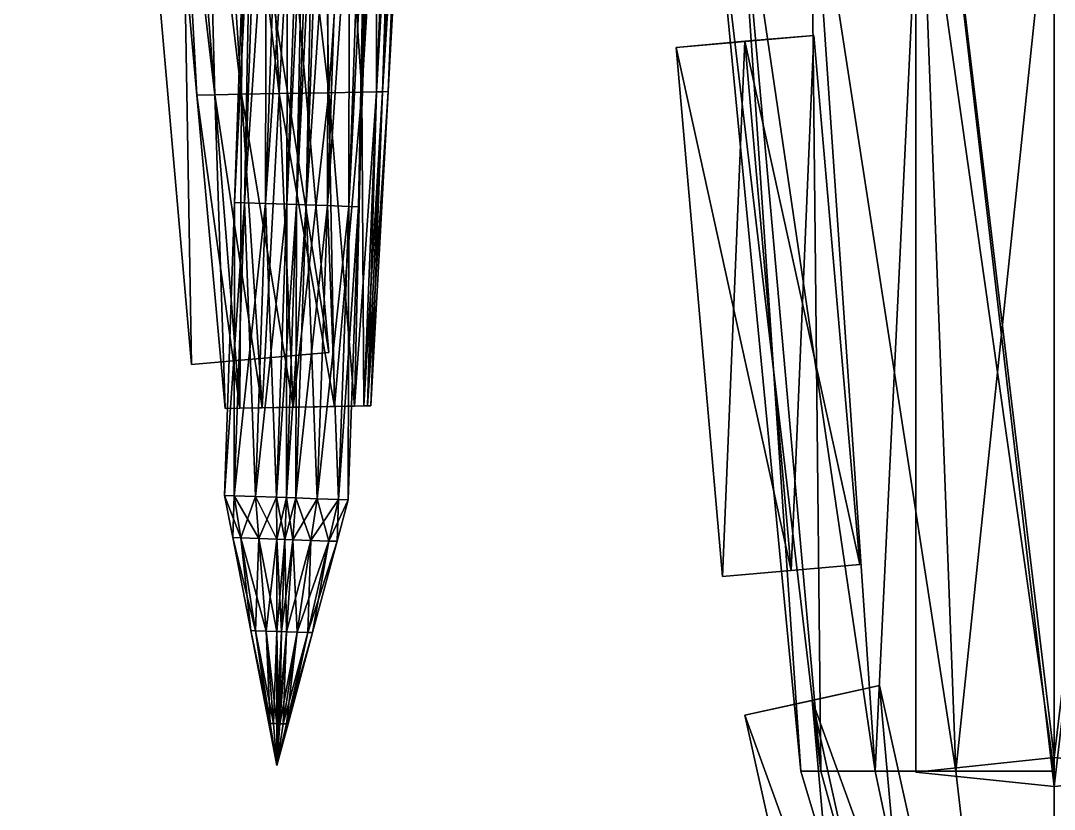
# Model space of a CAD drawing. Header units: metres. Extents: x -1.27 to 1.27, y -2.5 to 2.56.
# Drawn here: x -1.265 to 0, y -1.512 to -0.546 of the extents above; entities that cross this region are included whole.
import ezdxf

# ---------------------------------------------------------------- set-up
doc = ezdxf.new("R2010")
doc.units = ezdxf.units.M

msp = doc.modelspace()

# ---------------------------------------------------------------- linework, layer by layer
at = {"layer": 'Body'}
for points in [[(-0.3105, -1.4648, 0), (-0.4219, -0.3125, 0), (-0.3886, -0.3125, 0.1638)], [(-0.286, -1.4648, -0.1206), (-0.4219, -0.3125, 0), (-0.3105, -1.4648, 0)], [(-0.286, -1.4648, -0.1206), (-0.3886, -0.3125, -0.1638), (-0.4219, -0.3125, 0)], [(-0.286, -1.4648, 0.1206), (-0.3886, -0.3125, 0.1638), (-0.2979, -0.3125, 0.2979)], [(-0.3105, -1.4648, 0), (-0.3886, -0.3125, 0.1638), (-0.286, -1.4648, 0.1206)], [(-0.2193, -1.4648, -0.2193), (-0.3886, -0.3125, -0.1638), (-0.286, -1.4648, -0.1206)], [(-0.2193, -1.4648, -0.2193), (-0.2979, -0.3125, -0.2979), (-0.3886, -0.3125, -0.1638)], [(-0.2193, -1.4648, 0.2193), (-0.2979, -0.3125, 0.2979), (-0.1638, -0.3125, 0.3886)], [(-0.286, -1.4648, 0.1206), (-0.2979, -0.3125, 0.2979), (-0.2193, -1.4648, 0.2193)], [(-0.1206, -1.4648, -0.286), (-0.2979, -0.3125, -0.2979), (-0.2193, -1.4648, -0.2193)], [(-0.1206, -1.4648, -0.286), (-0.1638, -0.3125, -0.3886), (-0.2979, -0.3125, -0.2979)], [(-0.2193, -1.4648, 0.2193), (-0.1638, -0.3125, 0.3886), (-0.1206, -1.4648, 0.286)], [(-0.1206, -1.4648, 0.286), (-0.1638, -0.3125, 0.3886), (0, -0.3125, 0.4219)], [(0, -1.4648, -0.3105), (-0.1638, -0.3125, -0.3886), (-0.1206, -1.4648, -0.286)], [(0, -1.4648, -0.3105), (0, -0.3125, -0.4219), (-0.1638, -0.3125, -0.3886)], [(-0.1206, -1.4648, 0.286), (0, -0.3125, 0.4219), (0, -1.4648, 0.3105)], [(0, -2.5, 0), (-0.3105, -1.4648, 0), (-0.286, -1.4648, 0.1206)], [(0, -2.5, 0), (-0.3105, -1.4648, 0), (0, -2.5, 0)], [(0, -2.5, 0), (-0.286, -1.4648, -0.1206), (-0.3105, -1.4648, 0)], [(0, -2.5, 0), (-0.286, -1.4648, 0.1206), (-0.2193, -1.4648, 0.2193)], [(0, -2.5, 0), (-0.286, -1.4648, 0.1206), (0, -2.5, 0)], [(0, -2.5, 0), (-0.286, -1.4648, -0.1206), (0, -2.5, 0)], [(0, -2.5, 0), (-0.2193, -1.4648, -0.2193), (-0.286, -1.4648, -0.1206)], [(0, -2.5, 0), (-0.2193, -1.4648, 0.2193), (-0.1206, -1.4648, 0.286)], [(0, -2.5, 0), (-0.2193, -1.4648, 0.2193), (0, -2.5, 0)], [(0, -2.5, 0), (-0.2193, -1.4648, -0.2193), (0, -2.5, 0)], [(0, -2.5, 0), (-0.1206, -1.4648, -0.286), (-0.2193, -1.4648, -0.2193)], [(0, -2.5, 0), (-0.1206, -1.4648, 0.286), (0, -1.4648, 0.3105)], [(0, -2.5, 0), (-0.1206, -1.4648, 0.286), (0, -2.5, 0)], [(0, -2.5, 0), (-0.1206, -1.4648, -0.286), (0, -2.5, 0)], [(0, -2.5, 0), (0, -1.4648, -0.3105), (-0.1206, -1.4648, -0.286)], [(0, -2.5, 0), (0, -1.4648, 0.3105), (0, -2.5, 0)]]:
    msp.add_3dface(points, dxfattribs=at)
at = {"layer": 'Crystal 11'}
for points in [[(-0.1697, -0.0339, 0.3503), (0, -1.4483, 0.031), (0, -0.0162, 0.1815)], [(0, -1.4483, 0.031), (0.1697, -0.0339, 0.3503), (0, -0.0162, 0.1815)], [(-0.1697, -0.0339, 0.3503), (-0.1697, -1.4661, 0.1997), (0, -1.4483, 0.031)], [(-0.1697, -0.0339, 0.3503), (0, -1.4838, 0.3685), (-0.1697, -1.4661, 0.1997)], [(-0.1697, -0.0339, 0.3503), (0, -0.0517, 0.519), (0, -1.4838, 0.3685)], [(0, -1.4483, 0.031), (0.1697, -1.4661, 0.1997), (0.1697, -0.0339, 0.3503)], [(0.1697, -0.0339, 0.3503), (0, -1.4838, 0.3685), (0, -0.0517, 0.519)], [(0.1697, -0.0339, 0.3503), (0.1697, -1.4661, 0.1997), (0, -1.4838, 0.3685)], [(0, -1.4838, 0.3685), (0, -1.4483, 0.031), (-0.1697, -1.4661, 0.1997)], [(0, -1.4838, 0.3685), (0.1697, -1.4661, 0.1997), (0, -1.4483, 0.031)]]:
    msp.add_3dface(points, dxfattribs=at)
at = {"layer": 'Crystal 13'}
for points in [[(-0.4628, -0.5791, -0.1088), (-0.2946, -0.5644, -0.1088), (-0.3787, -0.5717, 0.0375)], [(-0.3787, -0.5717, -0.1575), (-0.2946, -0.5644, -0.1088), (-0.4628, -0.5791, -0.1088)], [(-0.2946, -0.5644, -0.0113), (-0.3221, -1.2193, 0.0375), (-0.3787, -0.5717, 0.0375)], [(-0.3787, -0.5717, -0.1575), (-0.238, -1.2119, -0.1088), (-0.2946, -0.5644, -0.1088)], [(-0.3787, -0.5717, 0.0375), (-0.2946, -0.5644, -0.1088), (-0.2946, -0.5644, -0.0113)], [(-0.2946, -0.5644, -0.0113), (-0.238, -1.2119, -0.0113), (-0.3221, -1.2193, 0.0375)], [(-0.2946, -0.5644, -0.1088), (-0.238, -1.2119, -0.0113), (-0.2946, -0.5644, -0.0113)], [(-0.2946, -0.5644, -0.1088), (-0.238, -1.2119, -0.1088), (-0.238, -1.2119, -0.0113)], [(-0.4628, -0.5791, -0.1088), (-0.3221, -1.2193, -0.1575), (-0.3787, -0.5717, -0.1575)], [(-0.3787, -0.5717, 0.0375), (-0.4062, -1.2266, -0.0113), (-0.4628, -0.5791, -0.0113)], [(-0.3787, -0.5717, 0.0375), (-0.4628, -0.5791, -0.0113), (-0.4628, -0.5791, -0.1088)], [(-0.4628, -0.5791, -0.1088), (-0.4062, -1.2266, -0.1088), (-0.3221, -1.2193, -0.1575)], [(-0.4628, -0.5791, -0.0113), (-0.4062, -1.2266, -0.1088), (-0.4628, -0.5791, -0.1088)], [(-0.4628, -0.5791, -0.0113), (-0.4062, -1.2266, -0.0113), (-0.4062, -1.2266, -0.1088)], [(-0.3787, -0.5717, 0.0375), (-0.3221, -1.2193, 0.0375), (-0.4062, -1.2266, -0.0113)], [(-0.3787, -0.5717, -0.1575), (-0.3221, -1.2193, -0.1575), (-0.238, -1.2119, -0.1088)], [(-0.3221, -1.2193, -0.1575), (-0.4062, -1.2266, -0.1088), (-0.238, -1.2119, -0.1088)], [(-0.4062, -1.2266, -0.1088), (-0.3221, -1.2193, 0.0375), (-0.238, -1.2119, -0.1088)], [(-0.238, -1.2119, -0.0113), (-0.238, -1.2119, -0.1088), (-0.3221, -1.2193, 0.0375)], [(-0.3221, -1.2193, 0.0375), (-0.4062, -1.2266, -0.1088), (-0.4062, -1.2266, -0.0113)]]:
    msp.add_3dface(points, dxfattribs=at)
at = {"layer": 'Crystal 14'}
for points in [[(-0.3788, -1.3966, -0.0588), (-0.2139, -1.36, -0.0588), (-0.2963, -1.3783, 0.0875)], [(-0.2963, -1.3783, -0.1075), (-0.2139, -1.36, -0.0588), (-0.3788, -1.3966, -0.0588)], [(-0.2139, -1.36, 0.0387), (-0.1556, -2.0129, 0.0875), (-0.2963, -1.3783, 0.0875)], [(-0.2963, -1.3783, -0.1075), (-0.0732, -1.9946, -0.0588), (-0.2139, -1.36, -0.0588)], [(-0.2963, -1.3783, 0.0875), (-0.2139, -1.36, -0.0588), (-0.2139, -1.36, 0.0387)], [(-0.2139, -1.36, 0.0387), (-0.0732, -1.9946, 0.0387), (-0.1556, -2.0129, 0.0875)], [(-0.2139, -1.36, -0.0588), (-0.0732, -1.9946, 0.0387), (-0.2139, -1.36, 0.0387)], [(-0.2139, -1.36, -0.0588), (-0.0732, -1.9946, -0.0588), (-0.0732, -1.9946, 0.0387)], [(-0.3788, -1.3966, -0.0588), (-0.1556, -2.0129, -0.1075), (-0.2963, -1.3783, -0.1075)], [(-0.2963, -1.3783, 0.0875), (-0.2381, -2.0312, 0.0387), (-0.3788, -1.3966, 0.0387)], [(-0.2963, -1.3783, 0.0875), (-0.3788, -1.3966, 0.0387), (-0.3788, -1.3966, -0.0588)], [(-0.2963, -1.3783, -0.1075), (-0.1556, -2.0129, -0.1075), (-0.0732, -1.9946, -0.0588)], [(-0.2963, -1.3783, 0.0875), (-0.1556, -2.0129, 0.0875), (-0.2381, -2.0312, 0.0387)], [(-0.3788, -1.3966, -0.0588), (-0.2381, -2.0312, -0.0588), (-0.1556, -2.0129, -0.1075)], [(-0.3788, -1.3966, 0.0387), (-0.2381, -2.0312, -0.0588), (-0.3788, -1.3966, -0.0588)], [(-0.3788, -1.3966, 0.0387), (-0.2381, -2.0312, 0.0387), (-0.2381, -2.0312, -0.0588)]]:
    msp.add_3dface(points, dxfattribs=at)
at = {"layer": 'Crystal 4'}
for points in [[(-0.8882, -0.9524, -0.0974), (-1.0974, 1.4384, -0.0974), (-1.2655, 1.4237, 0)], [(-1.0563, -0.9672, 0), (-1.2655, 1.4237, 0), (-1.0974, 1.4384, 0.0974)], [(-0.8882, -0.9524, 0.0974), (-1.0974, 1.4384, -0.0974), (-0.8882, -0.9524, -0.0974)], [(-0.8882, -0.9524, 0.0974), (-1.0974, 1.4384, 0.0974), (-1.0974, 1.4384, -0.0974)], [(-1.0563, -0.9672, 0), (-1.0974, 1.4384, 0.0974), (-0.8882, -0.9524, 0.0974)], [(-0.8882, -0.9524, -0.0974), (-1.2655, 1.4237, 0), (-1.0563, -0.9672, 0)], [(-0.8882, -0.9524, 0.0974), (-0.8882, -0.9524, -0.0974), (-1.0563, -0.9672, 0)]]:
    msp.add_3dface(points, dxfattribs=at)
at = {"layer": 'Side arm thing'}
for points in [[(-1.0499, -0.6374, 0), (-1.1261, 0.2062, 0), (-1.0957, 0.2068, 0.1199)], [(-1.0279, -0.637, -0.082), (-1.0957, 0.2068, -0.1199), (-1.1261, 0.2062, 0)], [(-1.0279, -0.637, -0.082), (-1.1261, 0.2062, 0), (-1.0499, -0.6374, 0)], [(-1.0279, -0.637, 0.082), (-1.0957, 0.2068, 0.1199), (-1.0503, 0.2076, 0.2289)], [(-0.995, -0.6365, -0.1565), (-1.0503, 0.2076, -0.2289), (-1.0957, 0.2068, -0.1199)], [(-1.0499, -0.6374, 0), (-1.0957, 0.2068, 0.1199), (-1.0279, -0.637, 0.082)], [(-0.995, -0.6365, -0.1565), (-1.0957, 0.2068, -0.1199), (-1.0279, -0.637, -0.082)], [(-0.995, -0.6365, 0.1565), (-1.0503, 0.2076, 0.2289), (-0.987, 0.2087, 0.3013)], [(-0.9491, -0.6357, -0.2061), (-0.987, 0.2087, -0.3013), (-1.0503, 0.2076, -0.2289)], [(-1.0279, -0.637, 0.082), (-1.0503, 0.2076, 0.2289), (-0.995, -0.6365, 0.1565)], [(-0.9491, -0.6357, -0.2061), (-1.0503, 0.2076, -0.2289), (-0.995, -0.6365, -0.1565)], [(-0.995, -0.6365, 0.1565), (-0.987, 0.2087, 0.3013), (-0.9491, -0.6357, 0.2061)], [(-0.9491, -0.6357, 0.2061), (-0.987, 0.2087, 0.3013), (-0.9027, 0.2101, 0.3117)], [(-0.888, -0.6346, -0.2132), (-0.9027, 0.2101, -0.3117), (-0.987, 0.2087, -0.3013)], [(-0.888, -0.6346, -0.2132), (-0.987, 0.2087, -0.3013), (-0.9491, -0.6357, -0.2061)], [(-0.9491, -0.6357, 0.2061), (-0.9027, 0.2101, 0.3117), (-0.888, -0.6346, 0.2132)], [(-0.848, -0.6339, -0.1611), (-0.829, 0.2114, -0.2356), (-0.9027, 0.2101, -0.3117)], [(-0.888, -0.6346, 0.2132), (-0.9027, 0.2101, 0.3117), (-0.829, 0.2114, 0.2356)], [(-0.848, -0.6339, -0.1611), (-0.9027, 0.2101, -0.3117), (-0.888, -0.6346, -0.2132)], [(-0.888, -0.6346, 0.2132), (-0.829, 0.2114, 0.2356), (-0.848, -0.6339, 0.1611)], [(-0.848, -0.6339, 0.1611), (-0.7955, 0.212, 0.1705), (-0.8299, -0.6336, 0.1166)], [(-0.848, -0.6339, 0.1611), (-0.829, 0.2114, 0.2356), (-0.7955, 0.212, 0.1705)], [(-0.8299, -0.6336, -0.1166), (-0.829, 0.2114, -0.2356), (-0.848, -0.6339, -0.1611)], [(-0.8299, -0.6336, 0.1166), (-0.7821, 0.2123, 0.098), (-0.8226, -0.6335, 0.067)], [(-0.8299, -0.6336, 0.1166), (-0.7955, 0.212, 0.1705), (-0.7821, 0.2123, 0.098)], [(-0.8299, -0.6336, -0.1166), (-0.7955, 0.212, -0.1705), (-0.829, 0.2114, -0.2356)], [(-0.8226, -0.6335, -0.067), (-0.7955, 0.212, -0.1705), (-0.8299, -0.6336, -0.1166)], [(-0.8226, -0.6335, 0.067), (-0.7687, 0.2125, 0), (-0.8154, -0.6333, 0)], [(-0.8226, -0.6335, 0.067), (-0.7821, 0.2123, 0.098), (-0.7687, 0.2125, 0)], [(-0.8226, -0.6335, -0.067), (-0.7821, 0.2123, -0.098), (-0.7955, 0.212, -0.1705)], [(-0.8154, -0.6333, 0), (-0.7821, 0.2123, -0.098), (-0.8226, -0.6335, -0.067)], [(-0.8154, -0.6333, 0), (-0.7687, 0.2125, 0), (-0.7821, 0.2123, -0.098)], [(-1.0153, -1.0209, 0), (-1.0499, -0.6374, 0), (-1.0279, -0.637, 0.082)], [(-0.997, -1.0206, -0.0648), (-1.0279, -0.637, -0.082), (-1.0499, -0.6374, 0)], [(-0.997, -1.0206, -0.0648), (-1.0499, -0.6374, 0), (-1.0153, -1.0209, 0)], [(-0.997, -1.0206, 0.0648), (-1.0279, -0.637, 0.082), (-0.995, -0.6365, 0.1565)], [(-0.9698, -1.0201, -0.1236), (-0.995, -0.6365, -0.1565), (-1.0279, -0.637, -0.082)], [(-1.0153, -1.0209, 0), (-1.0279, -0.637, 0.082), (-0.997, -1.0206, 0.0648)], [(-0.9698, -1.0201, -0.1236), (-1.0279, -0.637, -0.082), (-0.997, -1.0206, -0.0648)], [(-0.997, -1.0206, 0.0648), (-0.995, -0.6365, 0.1565), (-0.9698, -1.0201, 0.1236)], [(-0.9698, -1.0201, 0.1236), (-0.995, -0.6365, 0.1565), (-0.9491, -0.6357, 0.2061)], [(-0.9318, -1.0195, -0.1628), (-0.9491, -0.6357, -0.2061), (-0.995, -0.6365, -0.1565)], [(-0.9318, -1.0195, -0.1628), (-0.995, -0.6365, -0.1565), (-0.9698, -1.0201, -0.1236)], [(-0.9698, -1.0201, 0.1236), (-0.9491, -0.6357, 0.2061), (-0.9318, -1.0195, 0.1628)], [(-0.9318, -1.0195, 0.1628), (-0.9491, -0.6357, 0.2061), (-0.888, -0.6346, 0.2132)], [(-0.8813, -1.0186, -0.1684), (-0.888, -0.6346, -0.2132), (-0.9491, -0.6357, -0.2061)], [(-0.8813, -1.0186, -0.1684), (-0.9491, -0.6357, -0.2061), (-0.9318, -1.0195, -0.1628)], [(-0.9318, -1.0195, 0.1628), (-0.888, -0.6346, 0.2132), (-0.8813, -1.0186, 0.1684)], [(-0.8567, -1.0181, -0.1273), (-0.848, -0.6339, -0.1611), (-0.888, -0.6346, -0.2132)], [(-0.8813, -1.0186, 0.1684), (-0.888, -0.6346, 0.2132), (-0.848, -0.6339, 0.1611)], [(-0.8567, -1.0181, -0.1273), (-0.888, -0.6346, -0.2132), (-0.8813, -1.0186, -0.1684)], [(-0.8813, -1.0186, 0.1684), (-0.848, -0.6339, 0.1611), (-0.8567, -1.0181, 0.1273)], [(-0.8567, -1.0181, 0.1273), (-0.8299, -0.6336, 0.1166), (-0.8455, -1.0179, 0.0921)], [(-0.8567, -1.0181, 0.1273), (-0.848, -0.6339, 0.1611), (-0.8299, -0.6336, 0.1166)], [(-0.8455, -1.0179, -0.0921), (-0.848, -0.6339, -0.1611), (-0.8567, -1.0181, -0.1273)], [(-0.8455, -1.0179, -0.0921), (-0.8299, -0.6336, -0.1166), (-0.848, -0.6339, -0.1611)], [(-0.8455, -1.0179, 0.0921), (-0.8226, -0.6335, 0.067), (-0.841, -1.0179, 0.0529)], [(-0.8455, -1.0179, 0.0921), (-0.8299, -0.6336, 0.1166), (-0.8226, -0.6335, 0.067)], [(-0.841, -1.0179, -0.0529), (-0.8299, -0.6336, -0.1166), (-0.8455, -1.0179, -0.0921)], [(-0.841, -1.0179, 0.0529), (-0.8154, -0.6333, 0), (-0.8366, -1.0178, 0)], [(-0.841, -1.0179, 0.0529), (-0.8226, -0.6335, 0.067), (-0.8154, -0.6333, 0)], [(-0.841, -1.0179, -0.0529), (-0.8226, -0.6335, -0.067), (-0.8299, -0.6336, -0.1166)], [(-0.8366, -1.0178, 0), (-0.8226, -0.6335, -0.067), (-0.841, -1.0179, -0.0529)], [(-0.8366, -1.0178, 0), (-0.8154, -0.6333, 0), (-0.8226, -0.6335, -0.067)], [(-1.0153, -1.0209, 0), (-0.997, -1.0206, 0.0648), (-0.997, -1.0206, -0.0648)], [(-0.841, -1.0179, 0.0529), (-0.8366, -1.0178, 0), (-0.997, -1.0206, 0.0648)], [(-0.997, -1.0206, -0.0648), (-0.8366, -1.0178, 0), (-0.841, -1.0179, -0.0529)], [(-0.8366, -1.0178, 0), (-0.997, -1.0206, -0.0648), (-0.997, -1.0206, 0.0648)], [(-0.841, -1.0179, 0.0529), (-0.997, -1.0206, 0.0648), (-0.9698, -1.0201, 0.1236)], [(-0.841, -1.0179, -0.0529), (-0.9698, -1.0201, -0.1236), (-0.997, -1.0206, -0.0648)], [(-0.8455, -1.0179, 0.0921), (-0.841, -1.0179, 0.0529), (-0.9698, -1.0201, 0.1236)], [(-0.8567, -1.0181, 0.1273), (-0.8455, -1.0179, 0.0921), (-0.9698, -1.0201, 0.1236)], [(-0.8455, -1.0179, -0.0921), (-0.8567, -1.0181, -0.1273), (-0.9698, -1.0201, -0.1236)], [(-0.9698, -1.0201, -0.1236), (-0.841, -1.0179, -0.0529), (-0.8455, -1.0179, -0.0921)], [(-0.9698, -1.0201, -0.1236), (-0.8567, -1.0181, -0.1273), (-0.9318, -1.0195, -0.1628)], [(-0.9318, -1.0195, 0.1628), (-0.8567, -1.0181, 0.1273), (-0.9698, -1.0201, 0.1236)], [(-0.8567, -1.0181, 0.1273), (-0.9318, -1.0195, 0.1628), (-0.8813, -1.0186, 0.1684)], [(-0.9318, -1.0195, -0.1628), (-0.8567, -1.0181, -0.1273), (-0.8813, -1.0186, -0.1684)]]:
    msp.add_3dface(points, dxfattribs=at)
at = {"layer": 'Zappy crystal'}
for points in [[(-1.0035, -0.7688, 0.0437), (-0.9759, 0.0202, 0.0437), (-0.9641, 0.0198, 0.0506)], [(-1.0035, -0.7688, 0.0301), (-0.9759, 0.0202, 0.0437), (-1.0035, -0.7688, 0.0437)], [(-1.0035, -0.7688, 0.0301), (-0.9759, 0.0202, 0.0301), (-0.9759, 0.0202, 0.0437)], [(-1.0035, -0.7688, 0), (-0.9759, 0.0202, 0.0301), (-1.0035, -0.7688, 0.0301)], [(-1.0035, -0.7688, 0), (-0.9759, 0.0202, 0), (-0.9759, 0.0202, 0.0301)], [(-1.0035, -0.7688, -0.0301), (-0.9759, 0.0202, 0), (-1.0035, -0.7688, 0)], [(-1.0035, -0.7688, -0.0301), (-0.9759, 0.0202, -0.0301), (-0.9759, 0.0202, 0)], [(-1.0035, -0.7688, -0.0438), (-0.9759, 0.0202, -0.0301), (-1.0035, -0.7688, -0.0301)], [(-1.0035, -0.7688, -0.0438), (-0.9759, 0.0202, -0.0438), (-0.9759, 0.0202, -0.0301)], [(-0.9916, -0.7692, -0.0506), (-0.9759, 0.0202, -0.0438), (-1.0035, -0.7688, -0.0438)], [(-1.0035, -0.7688, 0.0437), (-0.9641, 0.0198, 0.0506), (-0.9916, -0.7692, 0.0506)], [(-0.9916, -0.7692, -0.0506), (-0.9641, 0.0198, -0.0506), (-0.9759, 0.0202, -0.0438)], [(-0.9916, -0.7692, 0.0506), (-0.9641, 0.0198, 0.0506), (-0.938, 0.0189, 0.0656)], [(-0.9656, -0.7701, -0.0656), (-0.9641, 0.0198, -0.0506), (-0.9916, -0.7692, -0.0506)], [(-0.9916, -0.7692, 0.0506), (-0.938, 0.0189, 0.0656), (-0.9656, -0.7701, 0.0656)], [(-0.9656, -0.7701, -0.0656), (-0.938, 0.0189, -0.0656), (-0.9641, 0.0198, -0.0506)], [(-0.9656, -0.7701, 0.0656), (-0.938, 0.0189, 0.0656), (-0.912, 0.018, 0.0807)], [(-0.9396, -0.7711, -0.0807), (-0.938, 0.0189, -0.0656), (-0.9656, -0.7701, -0.0656)], [(-0.9656, -0.7701, 0.0656), (-0.912, 0.018, 0.0807), (-0.9396, -0.7711, 0.0807)], [(-0.9396, -0.7711, -0.0807), (-0.912, 0.018, -0.0807), (-0.938, 0.0189, -0.0656)], [(-0.9396, -0.7711, 0.0807), (-0.912, 0.018, 0.0807), (-0.9002, 0.0176, 0.0875)], [(-0.9277, -0.7715, -0.0875), (-0.912, 0.018, -0.0807), (-0.9396, -0.7711, -0.0807)], [(-0.9396, -0.7711, 0.0807), (-0.9002, 0.0176, 0.0875), (-0.9277, -0.7715, 0.0875)], [(-0.9277, -0.7715, -0.0875), (-0.9002, 0.0176, -0.0875), (-0.912, 0.018, -0.0807)], [(-0.9159, -0.7719, -0.0807), (-0.9002, 0.0176, -0.0875), (-0.9277, -0.7715, -0.0875)], [(-0.9277, -0.7715, 0.0875), (-0.9002, 0.0176, 0.0875), (-0.8883, 0.0172, 0.0807)], [(-0.9277, -0.7715, 0.0875), (-0.8883, 0.0172, 0.0807), (-0.9159, -0.7719, 0.0807)], [(-0.9159, -0.7719, -0.0807), (-0.8883, 0.0172, -0.0807), (-0.9002, 0.0176, -0.0875)], [(-0.8899, -0.7728, -0.0656), (-0.8883, 0.0172, -0.0807), (-0.9159, -0.7719, -0.0807)], [(-0.9159, -0.7719, 0.0807), (-0.8883, 0.0172, 0.0807), (-0.8623, 0.0163, 0.0656)], [(-0.9159, -0.7719, 0.0807), (-0.8623, 0.0163, 0.0656), (-0.8899, -0.7728, 0.0656)], [(-0.8899, -0.7728, -0.0656), (-0.8623, 0.0163, -0.0656), (-0.8883, 0.0172, -0.0807)], [(-0.8638, -0.7737, -0.0506), (-0.8623, 0.0163, -0.0656), (-0.8899, -0.7728, -0.0656)], [(-0.8899, -0.7728, 0.0656), (-0.8623, 0.0163, 0.0656), (-0.8363, 0.0154, 0.0506)], [(-0.8899, -0.7728, 0.0656), (-0.8363, 0.0154, 0.0506), (-0.8638, -0.7737, 0.0506)], [(-0.8638, -0.7737, -0.0506), (-0.8363, 0.0154, -0.0506), (-0.8623, 0.0163, -0.0656)], [(-0.852, -0.7741, -0.0438), (-0.8363, 0.0154, -0.0506), (-0.8638, -0.7737, -0.0506)], [(-0.8638, -0.7737, 0.0506), (-0.8363, 0.0154, 0.0506), (-0.8244, 0.015, 0.0437)], [(-0.8638, -0.7737, 0.0506), (-0.8244, 0.015, 0.0437), (-0.852, -0.7741, 0.0437)], [(-0.852, -0.7741, -0.0438), (-0.8244, 0.015, -0.0438), (-0.8363, 0.0154, -0.0506)], [(-0.852, -0.7741, -0.0301), (-0.8244, 0.015, -0.0438), (-0.852, -0.7741, -0.0438)], [(-0.852, -0.7741, -0.0301), (-0.8244, 0.015, -0.0301), (-0.8244, 0.015, -0.0438)], [(-0.852, -0.7741, 0), (-0.8244, 0.015, -0.0301), (-0.852, -0.7741, -0.0301)], [(-0.852, -0.7741, 0), (-0.8244, 0.015, 0), (-0.8244, 0.015, -0.0301)], [(-0.852, -0.7741, 0.0301), (-0.8244, 0.015, 0), (-0.852, -0.7741, 0)], [(-0.852, -0.7741, 0.0301), (-0.8244, 0.015, 0.0301), (-0.8244, 0.015, 0)], [(-0.852, -0.7741, 0.0437), (-0.8244, 0.015, 0.0301), (-0.852, -0.7741, 0.0301)], [(-0.852, -0.7741, 0.0437), (-0.8244, 0.015, 0.0437), (-0.8244, 0.015, 0.0301)], [(-1.016, -1.1275, 0.0437), (-1.0035, -0.7688, 0.0437), (-0.9916, -0.7692, 0.0506)], [(-1.016, -1.1275, 0.0301), (-1.0035, -0.7688, 0.0437), (-1.016, -1.1275, 0.0437)], [(-1.016, -1.1275, 0.0301), (-1.0035, -0.7688, 0.0301), (-1.0035, -0.7688, 0.0437)], [(-1.016, -1.1275, 0), (-1.0035, -0.7688, 0.0301), (-1.016, -1.1275, 0.0301)], [(-1.016, -1.1275, 0), (-1.0035, -0.7688, 0), (-1.0035, -0.7688, 0.0301)], [(-1.016, -1.1275, -0.0301), (-1.0035, -0.7688, 0), (-1.016, -1.1275, 0)], [(-1.016, -1.1275, -0.0301), (-1.0035, -0.7688, -0.0301), (-1.0035, -0.7688, 0)], [(-1.016, -1.1275, -0.0438), (-1.0035, -0.7688, -0.0301), (-1.016, -1.1275, -0.0301)], [(-1.016, -1.1275, -0.0438), (-1.0035, -0.7688, -0.0438), (-1.0035, -0.7688, -0.0301)], [(-1.0041, -1.1279, -0.0506), (-1.0035, -0.7688, -0.0438), (-1.016, -1.1275, -0.0438)], [(-1.016, -1.1275, 0.0437), (-0.9916, -0.7692, 0.0506), (-1.0041, -1.1279, 0.0506)], [(-1.0041, -1.1279, -0.0506), (-0.9916, -0.7692, -0.0506), (-1.0035, -0.7688, -0.0438)], [(-1.0041, -1.1279, 0.0506), (-0.9916, -0.7692, 0.0506), (-0.9656, -0.7701, 0.0656)], [(-0.9781, -1.1288, -0.0656), (-0.9916, -0.7692, -0.0506), (-1.0041, -1.1279, -0.0506)], [(-1.0041, -1.1279, 0.0506), (-0.9656, -0.7701, 0.0656), (-0.9781, -1.1288, 0.0656)], [(-0.9781, -1.1288, -0.0656), (-0.9656, -0.7701, -0.0656), (-0.9916, -0.7692, -0.0506)], [(-0.9781, -1.1288, 0.0656), (-0.9656, -0.7701, 0.0656), (-0.9396, -0.7711, 0.0807)], [(-0.9521, -1.1297, -0.0807), (-0.9656, -0.7701, -0.0656), (-0.9781, -1.1288, -0.0656)], [(-0.9781, -1.1288, 0.0656), (-0.9396, -0.7711, 0.0807), (-0.9521, -1.1297, 0.0807)], [(-0.9521, -1.1297, -0.0807), (-0.9396, -0.7711, -0.0807), (-0.9656, -0.7701, -0.0656)], [(-0.9521, -1.1297, 0.0807), (-0.9396, -0.7711, 0.0807), (-0.9277, -0.7715, 0.0875)], [(-0.9402, -1.1301, -0.0875), (-0.9396, -0.7711, -0.0807), (-0.9521, -1.1297, -0.0807)], [(-0.9521, -1.1297, 0.0807), (-0.9277, -0.7715, 0.0875), (-0.9402, -1.1301, 0.0875)], [(-0.9402, -1.1301, -0.0875), (-0.9277, -0.7715, -0.0875), (-0.9396, -0.7711, -0.0807)], [(-0.9284, -1.1306, -0.0807), (-0.9277, -0.7715, -0.0875), (-0.9402, -1.1301, -0.0875)], [(-0.9402, -1.1301, 0.0875), (-0.9277, -0.7715, 0.0875), (-0.9159, -0.7719, 0.0807)], [(-0.9402, -1.1301, 0.0875), (-0.9159, -0.7719, 0.0807), (-0.9284, -1.1306, 0.0807)], [(-0.9284, -1.1306, -0.0807), (-0.9159, -0.7719, -0.0807), (-0.9277, -0.7715, -0.0875)], [(-0.9024, -1.1315, -0.0656), (-0.9159, -0.7719, -0.0807), (-0.9284, -1.1306, -0.0807)], [(-0.9284, -1.1306, 0.0807), (-0.9159, -0.7719, 0.0807), (-0.8899, -0.7728, 0.0656)], [(-0.9024, -1.1315, -0.0656), (-0.8899, -0.7728, -0.0656), (-0.9159, -0.7719, -0.0807)], [(-0.9284, -1.1306, 0.0807), (-0.8899, -0.7728, 0.0656), (-0.9024, -1.1315, 0.0656)], [(-0.8763, -1.1324, -0.0506), (-0.8899, -0.7728, -0.0656), (-0.9024, -1.1315, -0.0656)], [(-0.9024, -1.1315, 0.0656), (-0.8899, -0.7728, 0.0656), (-0.8638, -0.7737, 0.0506)], [(-0.9024, -1.1315, 0.0656), (-0.8638, -0.7737, 0.0506), (-0.8763, -1.1324, 0.0506)], [(-0.8763, -1.1324, -0.0506), (-0.8638, -0.7737, -0.0506), (-0.8899, -0.7728, -0.0656)], [(-0.8645, -1.1328, -0.0438), (-0.8638, -0.7737, -0.0506), (-0.8763, -1.1324, -0.0506)], [(-0.8763, -1.1324, 0.0506), (-0.8638, -0.7737, 0.0506), (-0.852, -0.7741, 0.0437)], [(-0.8763, -1.1324, 0.0506), (-0.852, -0.7741, 0.0437), (-0.8645, -1.1328, 0.0437)], [(-0.8645, -1.1328, -0.0438), (-0.852, -0.7741, -0.0438), (-0.8638, -0.7737, -0.0506)], [(-0.8645, -1.1328, -0.0301), (-0.852, -0.7741, -0.0438), (-0.8645, -1.1328, -0.0438)], [(-0.8645, -1.1328, -0.0301), (-0.852, -0.7741, -0.0301), (-0.852, -0.7741, -0.0438)], [(-0.8645, -1.1328, 0), (-0.852, -0.7741, -0.0301), (-0.8645, -1.1328, -0.0301)], [(-0.8645, -1.1328, 0), (-0.852, -0.7741, 0), (-0.852, -0.7741, -0.0301)], [(-0.8645, -1.1328, 0.0301), (-0.852, -0.7741, 0), (-0.8645, -1.1328, 0)], [(-0.8645, -1.1328, 0.0301), (-0.852, -0.7741, 0.0301), (-0.852, -0.7741, 0)], [(-0.8645, -1.1328, 0.0437), (-0.852, -0.7741, 0.0301), (-0.8645, -1.1328, 0.0301)], [(-0.8645, -1.1328, 0.0437), (-0.852, -0.7741, 0.0437), (-0.852, -0.7741, 0.0301)], [(-1.0059, -1.1791, 0.0369), (-1.016, -1.1275, 0.0437), (-1.0041, -1.1279, 0.0506)], [(-1.0059, -1.1791, 0.0254), (-1.016, -1.1275, 0.0437), (-1.0059, -1.1791, 0.0369)], [(-1.0059, -1.1791, 0.0254), (-1.016, -1.1275, 0.0301), (-1.016, -1.1275, 0.0437)], [(-1.0059, -1.1791, 0), (-1.016, -1.1275, 0.0301), (-1.0059, -1.1791, 0.0254)], [(-1.0059, -1.1791, 0), (-1.016, -1.1275, 0), (-1.016, -1.1275, 0.0301)], [(-1.0059, -1.1791, -0.0254), (-1.016, -1.1275, 0), (-1.0059, -1.1791, 0)], [(-1.0059, -1.1791, -0.0254), (-1.016, -1.1275, -0.0301), (-1.016, -1.1275, 0)], [(-1.0059, -1.1791, -0.0369), (-1.016, -1.1275, -0.0301), (-1.0059, -1.1791, -0.0254)], [(-1.0059, -1.1791, -0.0369), (-1.016, -1.1275, -0.0438), (-1.016, -1.1275, -0.0301)], [(-0.996, -1.1795, -0.0427), (-1.016, -1.1275, -0.0438), (-1.0059, -1.1791, -0.0369)], [(-0.996, -1.1795, -0.0427), (-1.0041, -1.1279, -0.0506), (-1.016, -1.1275, -0.0438)], [(-1.0059, -1.1791, 0.0369), (-1.0041, -1.1279, 0.0506), (-0.996, -1.1795, 0.0427)], [(-0.996, -1.1795, 0.0427), (-1.0041, -1.1279, 0.0506), (-0.9781, -1.1288, 0.0656)], [(-0.974, -1.1803, -0.0554), (-1.0041, -1.1279, -0.0506), (-0.996, -1.1795, -0.0427)], [(-0.974, -1.1803, -0.0554), (-0.9781, -1.1288, -0.0656), (-1.0041, -1.1279, -0.0506)], [(-0.996, -1.1795, 0.0427), (-0.9781, -1.1288, 0.0656), (-0.974, -1.1803, 0.0554)], [(-0.974, -1.1803, 0.0554), (-0.9781, -1.1288, 0.0656), (-0.9521, -1.1297, 0.0807)], [(-0.952, -1.181, -0.0681), (-0.9781, -1.1288, -0.0656), (-0.974, -1.1803, -0.0554)], [(-0.952, -1.181, -0.0681), (-0.9521, -1.1297, -0.0807), (-0.9781, -1.1288, -0.0656)], [(-0.974, -1.1803, 0.0554), (-0.9521, -1.1297, 0.0807), (-0.952, -1.181, 0.0681)], [(-0.952, -1.181, 0.0681), (-0.9521, -1.1297, 0.0807), (-0.9402, -1.1301, 0.0875)], [(-0.942, -1.1814, -0.0738), (-0.9521, -1.1297, -0.0807), (-0.952, -1.181, -0.0681)], [(-0.942, -1.1814, -0.0738), (-0.9402, -1.1301, -0.0875), (-0.9521, -1.1297, -0.0807)], [(-0.952, -1.181, 0.0681), (-0.9402, -1.1301, 0.0875), (-0.942, -1.1814, 0.0738)], [(-0.9321, -1.1817, -0.0681), (-0.9402, -1.1301, -0.0875), (-0.942, -1.1814, -0.0738)], [(-0.942, -1.1814, 0.0738), (-0.9402, -1.1301, 0.0875), (-0.9284, -1.1306, 0.0807)], [(-0.942, -1.1814, 0.0738), (-0.9284, -1.1306, 0.0807), (-0.9321, -1.1817, 0.0681)], [(-0.9321, -1.1817, -0.0681), (-0.9284, -1.1306, -0.0807), (-0.9402, -1.1301, -0.0875)], [(-0.9101, -1.1825, -0.0554), (-0.9284, -1.1306, -0.0807), (-0.9321, -1.1817, -0.0681)], [(-0.9321, -1.1817, 0.0681), (-0.9284, -1.1306, 0.0807), (-0.9024, -1.1315, 0.0656)], [(-0.9321, -1.1817, 0.0681), (-0.9024, -1.1315, 0.0656), (-0.9101, -1.1825, 0.0554)], [(-0.9101, -1.1825, -0.0554), (-0.9024, -1.1315, -0.0656), (-0.9284, -1.1306, -0.0807)], [(-0.8881, -1.1833, -0.0427), (-0.9024, -1.1315, -0.0656), (-0.9101, -1.1825, -0.0554)], [(-0.9101, -1.1825, 0.0554), (-0.9024, -1.1315, 0.0656), (-0.8763, -1.1324, 0.0506)], [(-0.9101, -1.1825, 0.0554), (-0.8763, -1.1324, 0.0506), (-0.8881, -1.1833, 0.0427)], [(-0.8881, -1.1833, -0.0427), (-0.8763, -1.1324, -0.0506), (-0.9024, -1.1315, -0.0656)], [(-0.8781, -1.1836, -0.0369), (-0.8763, -1.1324, -0.0506), (-0.8881, -1.1833, -0.0427)], [(-0.8881, -1.1833, 0.0427), (-0.8763, -1.1324, 0.0506), (-0.8645, -1.1328, 0.0437)], [(-0.8881, -1.1833, 0.0427), (-0.8645, -1.1328, 0.0437), (-0.8781, -1.1836, 0.0369)], [(-0.8781, -1.1836, -0.0369), (-0.8645, -1.1328, -0.0438), (-0.8763, -1.1324, -0.0506)], [(-0.8781, -1.1836, -0.0254), (-0.8645, -1.1328, -0.0438), (-0.8781, -1.1836, -0.0369)], [(-0.8781, -1.1836, -0.0254), (-0.8645, -1.1328, -0.0301), (-0.8645, -1.1328, -0.0438)], [(-0.8781, -1.1836, 0), (-0.8645, -1.1328, -0.0301), (-0.8781, -1.1836, -0.0254)], [(-0.8781, -1.1836, 0), (-0.8645, -1.1328, 0), (-0.8645, -1.1328, -0.0301)], [(-0.8781, -1.1836, 0.0254), (-0.8645, -1.1328, 0), (-0.8781, -1.1836, 0)], [(-0.8781, -1.1836, 0.0254), (-0.8645, -1.1328, 0.0301), (-0.8645, -1.1328, 0)], [(-0.8781, -1.1836, 0.0369), (-0.8645, -1.1328, 0.0301), (-0.8781, -1.1836, 0.0254)], [(-0.8781, -1.1836, 0.0369), (-0.8645, -1.1328, 0.0437), (-0.8645, -1.1328, 0.0301)], [(-0.9838, -1.2928, 0.0219), (-1.0059, -1.1791, 0.0369), (-0.996, -1.1795, 0.0427)], [(-0.9838, -1.2928, 0.015), (-1.0059, -1.1791, 0.0369), (-0.9838, -1.2928, 0.0219)], [(-0.9838, -1.2928, 0.015), (-1.0059, -1.1791, 0.0254), (-1.0059, -1.1791, 0.0369)], [(-0.9838, -1.2928, 0), (-1.0059, -1.1791, 0.0254), (-0.9838, -1.2928, 0.015)], [(-0.9838, -1.2928, 0), (-1.0059, -1.1791, 0), (-1.0059, -1.1791, 0.0254)], [(-0.9838, -1.2928, -0.015), (-1.0059, -1.1791, 0), (-0.9838, -1.2928, 0)], [(-0.9838, -1.2928, -0.015), (-1.0059, -1.1791, -0.0254), (-1.0059, -1.1791, 0)], [(-0.9838, -1.2928, -0.0219), (-1.0059, -1.1791, -0.0254), (-0.9838, -1.2928, -0.015)], [(-0.9838, -1.2928, -0.0219), (-1.0059, -1.1791, -0.0369), (-1.0059, -1.1791, -0.0254)], [(-0.9779, -1.293, -0.0253), (-1.0059, -1.1791, -0.0369), (-0.9838, -1.2928, -0.0219)], [(-0.9779, -1.293, -0.0253), (-0.996, -1.1795, -0.0427), (-1.0059, -1.1791, -0.0369)], [(-0.9779, -1.293, 0.0253), (-0.996, -1.1795, 0.0427), (-0.974, -1.1803, 0.0554)], [(-0.9838, -1.2928, 0.0219), (-0.996, -1.1795, 0.0427), (-0.9779, -1.293, 0.0253)], [(-0.9649, -1.2934, -0.0328), (-0.996, -1.1795, -0.0427), (-0.9779, -1.293, -0.0253)], [(-0.9649, -1.2934, -0.0328), (-0.974, -1.1803, -0.0554), (-0.996, -1.1795, -0.0427)], [(-0.9779, -1.293, 0.0253), (-0.974, -1.1803, 0.0554), (-0.9649, -1.2934, 0.0328)], [(-0.9649, -1.2934, 0.0328), (-0.974, -1.1803, 0.0554), (-0.952, -1.181, 0.0681)], [(-0.9519, -1.2939, -0.0403), (-0.974, -1.1803, -0.0554), (-0.9649, -1.2934, -0.0328)], [(-0.9519, -1.2939, -0.0403), (-0.952, -1.181, -0.0681), (-0.974, -1.1803, -0.0554)], [(-0.9649, -1.2934, 0.0328), (-0.952, -1.181, 0.0681), (-0.9519, -1.2939, 0.0403)], [(-0.9519, -1.2939, 0.0403), (-0.952, -1.181, 0.0681), (-0.942, -1.1814, 0.0738)], [(-0.946, -1.2941, -0.0438), (-0.952, -1.181, -0.0681), (-0.9519, -1.2939, -0.0403)], [(-0.946, -1.2941, -0.0438), (-0.942, -1.1814, -0.0738), (-0.952, -1.181, -0.0681)], [(-0.9519, -1.2939, 0.0403), (-0.942, -1.1814, 0.0738), (-0.946, -1.2941, 0.0437)], [(-0.9401, -1.2943, -0.0403), (-0.942, -1.1814, -0.0738), (-0.946, -1.2941, -0.0438)], [(-0.946, -1.2941, 0.0437), (-0.942, -1.1814, 0.0738), (-0.9321, -1.1817, 0.0681)], [(-0.946, -1.2941, 0.0437), (-0.9321, -1.1817, 0.0681), (-0.9401, -1.2943, 0.0403)], [(-0.9401, -1.2943, -0.0403), (-0.9321, -1.1817, -0.0681), (-0.942, -1.1814, -0.0738)], [(-0.927, -1.2948, -0.0328), (-0.9321, -1.1817, -0.0681), (-0.9401, -1.2943, -0.0403)], [(-0.9401, -1.2943, 0.0403), (-0.9321, -1.1817, 0.0681), (-0.9101, -1.1825, 0.0554)], [(-0.9401, -1.2943, 0.0403), (-0.9101, -1.1825, 0.0554), (-0.927, -1.2948, 0.0328)], [(-0.927, -1.2948, -0.0328), (-0.9101, -1.1825, -0.0554), (-0.9321, -1.1817, -0.0681)], [(-0.914, -1.2952, -0.0253), (-0.9101, -1.1825, -0.0554), (-0.927, -1.2948, -0.0328)], [(-0.927, -1.2948, 0.0328), (-0.9101, -1.1825, 0.0554), (-0.8881, -1.1833, 0.0427)], [(-0.927, -1.2948, 0.0328), (-0.8881, -1.1833, 0.0427), (-0.914, -1.2952, 0.0253)], [(-0.914, -1.2952, -0.0253), (-0.8881, -1.1833, -0.0427), (-0.9101, -1.1825, -0.0554)], [(-0.9081, -1.2954, -0.0219), (-0.8881, -1.1833, -0.0427), (-0.914, -1.2952, -0.0253)], [(-0.914, -1.2952, 0.0253), (-0.8881, -1.1833, 0.0427), (-0.8781, -1.1836, 0.0369)], [(-0.914, -1.2952, 0.0253), (-0.8781, -1.1836, 0.0369), (-0.9081, -1.2954, 0.0219)], [(-0.9081, -1.2954, -0.0219), (-0.8781, -1.1836, -0.0369), (-0.8881, -1.1833, -0.0427)], [(-0.9081, -1.2954, -0.015), (-0.8781, -1.1836, -0.0369), (-0.9081, -1.2954, -0.0219)], [(-0.9081, -1.2954, -0.015), (-0.8781, -1.1836, -0.0254), (-0.8781, -1.1836, -0.0369)], [(-0.9081, -1.2954, 0), (-0.8781, -1.1836, -0.0254), (-0.9081, -1.2954, -0.015)], [(-0.9081, -1.2954, 0), (-0.8781, -1.1836, 0), (-0.8781, -1.1836, -0.0254)], [(-0.9081, -1.2954, 0.015), (-0.8781, -1.1836, 0), (-0.9081, -1.2954, 0)], [(-0.9081, -1.2954, 0.015), (-0.8781, -1.1836, 0.0254), (-0.8781, -1.1836, 0)], [(-0.9081, -1.2954, 0.0219), (-0.8781, -1.1836, 0.0254), (-0.9081, -1.2954, 0.015)], [(-0.9081, -1.2954, 0.0219), (-0.8781, -1.1836, 0.0369), (-0.8781, -1.1836, 0.0254)], [(-0.9617, -1.4064, 0.0068), (-0.9838, -1.2928, 0.0219), (-0.9779, -1.293, 0.0253)], [(-0.9617, -1.4064, 0.0047), (-0.9838, -1.2928, 0.0219), (-0.9617, -1.4064, 0.0068)], [(-0.9617, -1.4064, 0.0047), (-0.9838, -1.2928, 0.015), (-0.9838, -1.2928, 0.0219)], [(-0.9617, -1.4064, 0), (-0.9838, -1.2928, 0.015), (-0.9617, -1.4064, 0.0047)], [(-0.9617, -1.4064, 0), (-0.9838, -1.2928, 0), (-0.9838, -1.2928, 0.015)], [(-0.9617, -1.4064, -0.0047), (-0.9838, -1.2928, 0), (-0.9617, -1.4064, 0)], [(-0.9617, -1.4064, -0.0047), (-0.9838, -1.2928, -0.015), (-0.9838, -1.2928, 0)], [(-0.9617, -1.4064, -0.0068), (-0.9838, -1.2928, -0.015), (-0.9617, -1.4064, -0.0047)], [(-0.9617, -1.4064, -0.0068), (-0.9838, -1.2928, -0.0219), (-0.9838, -1.2928, -0.015)], [(-0.9599, -1.4065, -0.0079), (-0.9838, -1.2928, -0.0219), (-0.9617, -1.4064, -0.0068)], [(-0.9599, -1.4065, -0.0079), (-0.9779, -1.293, -0.0253), (-0.9838, -1.2928, -0.0219)], [(-0.9599, -1.4065, 0.0079), (-0.9779, -1.293, 0.0253), (-0.9649, -1.2934, 0.0328)], [(-0.9617, -1.4064, 0.0068), (-0.9779, -1.293, 0.0253), (-0.9599, -1.4065, 0.0079)], [(-0.9558, -1.4066, -0.0103), (-0.9779, -1.293, -0.0253), (-0.9599, -1.4065, -0.0079)], [(-0.9558, -1.4066, -0.0103), (-0.9649, -1.2934, -0.0328), (-0.9779, -1.293, -0.0253)], [(-0.9558, -1.4066, 0.0103), (-0.9649, -1.2934, 0.0328), (-0.9519, -1.2939, 0.0403)], [(-0.9599, -1.4065, 0.0079), (-0.9649, -1.2934, 0.0328), (-0.9558, -1.4066, 0.0103)], [(-0.9518, -1.4068, -0.0126), (-0.9649, -1.2934, -0.0328), (-0.9558, -1.4066, -0.0103)], [(-0.9518, -1.4068, -0.0126), (-0.9519, -1.2939, -0.0403), (-0.9649, -1.2934, -0.0328)], [(-0.9558, -1.4066, 0.0103), (-0.9519, -1.2939, 0.0403), (-0.9518, -1.4068, 0.0126)], [(-0.9518, -1.4068, 0.0126), (-0.9519, -1.2939, 0.0403), (-0.946, -1.2941, 0.0437)], [(-0.9499, -1.4068, -0.0137), (-0.9519, -1.2939, -0.0403), (-0.9518, -1.4068, -0.0126)], [(-0.9499, -1.4068, -0.0137), (-0.946, -1.2941, -0.0438), (-0.9519, -1.2939, -0.0403)], [(-0.9518, -1.4068, 0.0126), (-0.946, -1.2941, 0.0437), (-0.9499, -1.4068, 0.0137)], [(-0.9481, -1.4069, -0.0126), (-0.946, -1.2941, -0.0438), (-0.9499, -1.4068, -0.0137)], [(-0.9499, -1.4068, 0.0137), (-0.946, -1.2941, 0.0437), (-0.9401, -1.2943, 0.0403)], [(-0.9499, -1.4068, 0.0137), (-0.9401, -1.2943, 0.0403), (-0.9481, -1.4069, 0.0126)], [(-0.9481, -1.4069, -0.0126), (-0.9401, -1.2943, -0.0403), (-0.946, -1.2941, -0.0438)], [(-0.944, -1.407, -0.0103), (-0.9401, -1.2943, -0.0403), (-0.9481, -1.4069, -0.0126)], [(-0.9481, -1.4069, 0.0126), (-0.9401, -1.2943, 0.0403), (-0.927, -1.2948, 0.0328)], [(-0.9481, -1.4069, 0.0126), (-0.927, -1.2948, 0.0328), (-0.944, -1.407, 0.0103)], [(-0.944, -1.407, -0.0103), (-0.927, -1.2948, -0.0328), (-0.9401, -1.2943, -0.0403)], [(-0.9399, -1.4072, -0.0079), (-0.927, -1.2948, -0.0328), (-0.944, -1.407, -0.0103)], [(-0.944, -1.407, 0.0103), (-0.927, -1.2948, 0.0328), (-0.914, -1.2952, 0.0253)], [(-0.944, -1.407, 0.0103), (-0.914, -1.2952, 0.0253), (-0.9399, -1.4072, 0.0079)], [(-0.9399, -1.4072, -0.0079), (-0.914, -1.2952, -0.0253), (-0.927, -1.2948, -0.0328)], [(-0.9381, -1.4072, -0.0068), (-0.914, -1.2952, -0.0253), (-0.9399, -1.4072, -0.0079)], [(-0.9399, -1.4072, 0.0079), (-0.914, -1.2952, 0.0253), (-0.9081, -1.2954, 0.0219)], [(-0.9399, -1.4072, 0.0079), (-0.9081, -1.2954, 0.0219), (-0.9381, -1.4072, 0.0068)], [(-0.9381, -1.4072, -0.0068), (-0.9081, -1.2954, -0.0219), (-0.914, -1.2952, -0.0253)], [(-0.9381, -1.4072, -0.0047), (-0.9081, -1.2954, -0.0219), (-0.9381, -1.4072, -0.0068)], [(-0.9381, -1.4072, -0.0047), (-0.9081, -1.2954, -0.015), (-0.9081, -1.2954, -0.0219)], [(-0.9381, -1.4072, 0), (-0.9081, -1.2954, -0.015), (-0.9381, -1.4072, -0.0047)], [(-0.9381, -1.4072, 0), (-0.9081, -1.2954, 0), (-0.9081, -1.2954, -0.015)], [(-0.9381, -1.4072, 0.0047), (-0.9081, -1.2954, 0), (-0.9381, -1.4072, 0)], [(-0.9381, -1.4072, 0.0047), (-0.9081, -1.2954, 0.015), (-0.9081, -1.2954, 0)], [(-0.9381, -1.4072, 0.0068), (-0.9081, -1.2954, 0.015), (-0.9381, -1.4072, 0.0047)], [(-0.9381, -1.4072, 0.0068), (-0.9081, -1.2954, 0.0219), (-0.9081, -1.2954, 0.015)], [(-0.9517, -1.4581, 0), (-0.9617, -1.4064, 0.0068), (-0.9599, -1.4065, 0.0079)], [(-0.9517, -1.4581, 0), (-0.9617, -1.4064, 0.0068), (-0.9517, -1.4581, 0)], [(-0.9517, -1.4581, 0), (-0.9617, -1.4064, 0.0047), (-0.9617, -1.4064, 0.0068)], [(-0.9517, -1.4581, 0), (-0.9617, -1.4064, 0.0047), (-0.9517, -1.4581, 0)], [(-0.9517, -1.4581, 0), (-0.9617, -1.4064, 0), (-0.9617, -1.4064, 0.0047)], [(-0.9517, -1.4581, 0), (-0.9617, -1.4064, 0), (-0.9517, -1.4581, 0)], [(-0.9517, -1.4581, 0), (-0.9617, -1.4064, -0.0047), (-0.9617, -1.4064, 0)], [(-0.9517, -1.4581, 0), (-0.9617, -1.4064, -0.0047), (-0.9517, -1.4581, 0)], [(-0.9517, -1.4581, 0), (-0.9617, -1.4064, -0.0068), (-0.9617, -1.4064, -0.0047)], [(-0.9517, -1.4581, 0), (-0.9617, -1.4064, -0.0068), (-0.9517, -1.4581, 0)], [(-0.9517, -1.4581, 0), (-0.9599, -1.4065, -0.0079), (-0.9617, -1.4064, -0.0068)], [(-0.9517, -1.4581, 0), (-0.9599, -1.4065, 0.0079), (-0.9558, -1.4066, 0.0103)], [(-0.9517, -1.4581, 0), (-0.9599, -1.4065, 0.0079), (-0.9517, -1.4581, 0)], [(-0.9517, -1.4581, 0), (-0.9599, -1.4065, -0.0079), (-0.9517, -1.4581, 0)], [(-0.9517, -1.4581, 0), (-0.9558, -1.4066, -0.0103), (-0.9599, -1.4065, -0.0079)], [(-0.9517, -1.4581, 0), (-0.9558, -1.4066, 0.0103), (-0.9518, -1.4068, 0.0126)], [(-0.9517, -1.4581, 0), (-0.9558, -1.4066, 0.0103), (-0.9517, -1.4581, 0)], [(-0.9517, -1.4581, 0), (-0.9558, -1.4066, -0.0103), (-0.9517, -1.4581, 0)], [(-0.9517, -1.4581, 0), (-0.9518, -1.4068, -0.0126), (-0.9558, -1.4066, -0.0103)], [(-0.9517, -1.4581, 0), (-0.9518, -1.4068, 0.0126), (-0.9499, -1.4068, 0.0137)], [(-0.9517, -1.4581, 0), (-0.9518, -1.4068, 0.0126), (-0.9517, -1.4581, 0)], [(-0.9517, -1.4581, 0), (-0.9518, -1.4068, -0.0126), (-0.9517, -1.4581, 0)], [(-0.9517, -1.4581, 0), (-0.9499, -1.4068, -0.0137), (-0.9518, -1.4068, -0.0126)], [(-0.9517, -1.4581, 0), (-0.9499, -1.4068, 0.0137), (-0.9517, -1.4581, 0)], [(-0.9517, -1.4581, 0), (-0.9499, -1.4068, -0.0137), (-0.9517, -1.4581, 0)], [(-0.9517, -1.4581, 0), (-0.9481, -1.4069, -0.0126), (-0.9499, -1.4068, -0.0137)], [(-0.9517, -1.4581, 0), (-0.9499, -1.4068, 0.0137), (-0.9481, -1.4069, 0.0126)], [(-0.9517, -1.4581, 0), (-0.9481, -1.4069, -0.0126), (-0.9517, -1.4581, 0)], [(-0.9517, -1.4581, 0), (-0.944, -1.407, -0.0103), (-0.9481, -1.4069, -0.0126)], [(-0.9517, -1.4581, 0), (-0.9481, -1.4069, 0.0126), (-0.944, -1.407, 0.0103)], [(-0.9517, -1.4581, 0), (-0.9481, -1.4069, 0.0126), (-0.9517, -1.4581, 0)], [(-0.9517, -1.4581, 0), (-0.944, -1.407, -0.0103), (-0.9517, -1.4581, 0)], [(-0.9517, -1.4581, 0), (-0.9399, -1.4072, -0.0079), (-0.944, -1.407, -0.0103)], [(-0.9517, -1.4581, 0), (-0.944, -1.407, 0.0103), (-0.9399, -1.4072, 0.0079)], [(-0.9517, -1.4581, 0), (-0.944, -1.407, 0.0103), (-0.9517, -1.4581, 0)], [(-0.9517, -1.4581, 0), (-0.9399, -1.4072, -0.0079), (-0.9517, -1.4581, 0)], [(-0.9517, -1.4581, 0), (-0.9381, -1.4072, -0.0068), (-0.9399, -1.4072, -0.0079)], [(-0.9517, -1.4581, 0), (-0.9381, -1.4072, -0.0068), (-0.9517, -1.4581, 0)], [(-0.9517, -1.4581, 0), (-0.9381, -1.4072, -0.0047), (-0.9381, -1.4072, -0.0068)], [(-0.9517, -1.4581, 0), (-0.9381, -1.4072, -0.0047), (-0.9517, -1.4581, 0)], [(-0.9517, -1.4581, 0), (-0.9381, -1.4072, 0), (-0.9381, -1.4072, -0.0047)], [(-0.9517, -1.4581, 0), (-0.9381, -1.4072, 0), (-0.9517, -1.4581, 0)], [(-0.9517, -1.4581, 0), (-0.9381, -1.4072, 0.0047), (-0.9381, -1.4072, 0)], [(-0.9517, -1.4581, 0), (-0.9381, -1.4072, 0.0047), (-0.9517, -1.4581, 0)], [(-0.9517, -1.4581, 0), (-0.9381, -1.4072, 0.0068), (-0.9381, -1.4072, 0.0047)], [(-0.9517, -1.4581, 0), (-0.9381, -1.4072, 0.0068), (-0.9517, -1.4581, 0)], [(-0.9517, -1.4581, 0), (-0.9399, -1.4072, 0.0079), (-0.9381, -1.4072, 0.0068)], [(-0.9517, -1.4581, 0), (-0.9399, -1.4072, 0.0079), (-0.9517, -1.4581, 0)]]:
    msp.add_3dface(points, dxfattribs=at)

doc.saveas('drawing.dxf')
